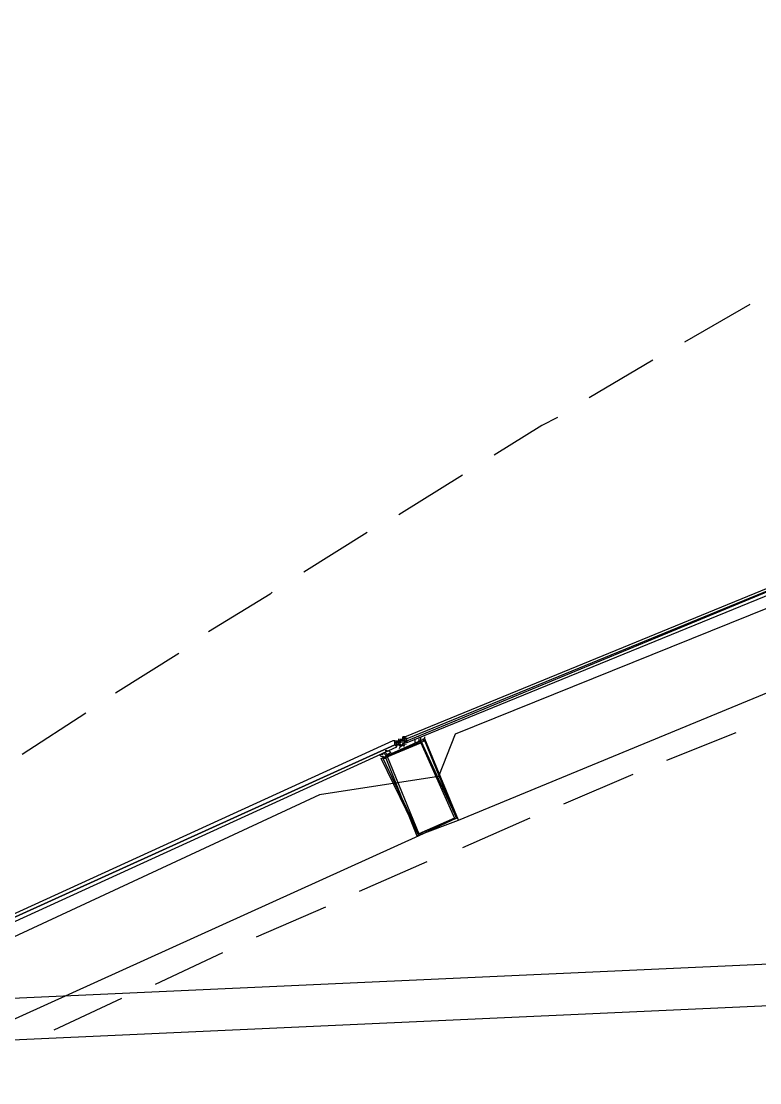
# Model space of a CAD drawing. Header units: feet. Extents: x -84 to 198, y -22 to 181.
# Drawn here: x 42.07 to 47.04, y 142.92 to 150.06 of the extents above; entities that cross this region are included whole.
import ezdxf

# ---------------------------------------------------------------- set-up
doc = ezdxf.new("R2010")
doc.units = ezdxf.units.FT
doc.layers.add('A-AREA-UNIDAD', color=30, linetype='CONTINUOUS')
doc.layers.add('A-LINEA', color=7, linetype='CONTINUOUS')

msp = doc.modelspace()

# ---------------------------------------------------------------- linework, layer by layer
at = {"layer": 'A-AREA-UNIDAD'}
msp.add_lwpolyline([(59.44, 150.2578), (56.48, 149.4222), (56.192, 149.1733), (55.68, 149.1733), (48.72, 146.7733), (48.608, 146.4889), (48.032, 146.4889), (44.992, 145.2622), (44.88, 144.9778), (44.08, 144.8533), (41.248, 143.5378), (41.2, 143.3422), (40.752, 143.3422), (37.68, 141.7778), (37.632, 141.4222), (37.04, 141.3689), (34.48, 139.2178), (34.432, 138.7733), (33.92, 138.6133), (31.872, 136.1422)], dxfattribs=at)
at = {"layer": 'A-LINEA'}
for p, q in [((46.9733, 148.1511), (46.5333, 147.8978)), ((137.2414, 147.8002), (39.8639, 143.3866)), ((46.32, 147.7778), (45.8933, 147.5244)), ((137.0738, 147.512), (40.0569, 143.1148)), ((45.04, 147.0044), (44.6133, 146.7378)), ((44.4, 146.6178), (43.9733, 146.3511)), ((45.0133, 144.6844), (48.44, 146.0978)), ((43.1333, 145.8044), (42.7067, 145.5378)), ((42.5067, 145.4044), (42.08, 145.1244)), ((44.5867, 145.2178), (44.5867, 145.2178)), ((44.5867, 145.2044), (44.5867, 145.2178)), ((44.5867, 145.2178), (44.5867, 145.2178)), ((44.5867, 145.2178), (44.6, 145.2178)), ((44.5867, 145.2178), (44.5867, 145.2044)), ((44.5867, 145.2178), (44.5867, 145.2178)), ((44.5867, 145.2044), (44.5867, 145.2178)), ((44.5867, 145.2178), (44.5867, 145.2178)), ((44.5867, 145.2178), (44.5867, 145.2178)), ((44.5867, 145.2178), (44.5867, 145.2178)), ((44.5867, 145.2178), (44.5867, 145.2178)), ((44.5867, 145.2178), (44.5867, 145.2178)), ((44.5874, 145.2048), (44.6402, 145.2288)), ((44.6, 145.2178), (44.6, 145.2178)), ((44.6, 145.2178), (44.6, 145.2178)), ((44.6, 145.2178), (44.6133, 145.2178)), ((44.6, 145.2178), (44.6133, 145.2178)), ((44.6, 145.2178), (44.6133, 145.2178)), ((44.6, 145.2178), (44.6, 145.2178)), ((44.6, 145.2178), (44.6, 145.2178)), ((44.6, 145.2178), (44.6, 145.2178)), ((44.6, 145.2178), (44.6133, 145.2178)), ((44.6, 145.2044), (44.6, 145.2178)), ((44.6, 145.2178), (44.6, 145.2178)), ((44.6, 145.2178), (44.6, 145.2178)), ((44.6, 145.2178), (44.6, 145.2178)), ((44.6, 145.2178), (44.6, 145.2178)), ((44.6, 145.2178), (44.6, 145.2178)), ((44.6, 145.2178), (44.6, 145.2178)), ((44.6, 145.2178), (44.6, 145.2178)), ((44.6, 145.2178), (44.6, 145.2178)), ((44.6, 145.2178), (44.6, 145.2178)), ((44.6, 145.2178), (44.6, 145.2044)), ((44.6, 145.2178), (44.6, 145.2178)), ((44.6, 145.2178), (44.6, 145.2178)), ((44.6, 145.2178), (44.6, 145.2178)), ((44.6, 145.2178), (44.6, 145.2044)), ((44.6, 145.2178), (44.6, 145.2044)), ((44.6, 145.2178), (44.6, 145.2044)), ((44.6, 145.2178), (44.6, 145.2044)), ((44.6, 145.2178), (44.6, 145.2178)), ((44.6, 145.2178), (44.6, 145.2178)), ((44.6, 145.2178), (44.6, 145.2178)), ((44.6, 145.2178), (44.6, 145.2178)), ((44.6109, 145.2179), (44.6645, 145.2399)), ((44.6133, 145.2178), (44.6133, 145.2311)), ((44.6133, 145.2311), (44.6133, 145.2311)), ((44.6133, 145.2311), (44.6133, 145.2178)), ((44.6133, 145.2311), (44.6133, 145.2311)), ((44.6133, 145.2311), (44.6133, 145.2311)), ((44.6133, 145.2311), (44.6133, 145.2311)), ((44.6133, 145.2178), (44.6133, 145.2178)), ((44.6133, 145.2178), (44.6133, 145.2178)), ((44.6133, 145.2178), (44.6133, 145.2178)), ((44.6133, 145.2178), (44.6133, 145.2178)), ((44.6133, 145.2178), (44.6133, 145.2178)), ((44.6133, 145.2178), (44.6133, 145.2178)), ((44.6133, 145.2178), (44.6133, 145.2178)), ((44.6133, 145.2178), (44.6133, 145.2178)), ((44.6133, 145.2178), (44.6133, 145.2178)), ((44.6133, 145.2178), (44.6133, 145.2178)), ((44.6133, 145.2178), (44.6133, 145.2178)), ((44.6133, 145.2178), (44.6133, 145.2178)), ((44.6133, 145.2178), (44.6133, 145.2178)), ((44.6133, 145.2178), (44.6133, 145.2178)), ((44.6133, 145.2178), (44.6133, 145.2178)), ((44.6133, 145.2178), (44.6133, 145.2178)), ((44.6133, 145.2178), (44.6133, 145.2178)), ((44.6133, 145.2178), (44.6133, 145.2178)), ((44.6133, 145.2178), (44.6133, 145.2178)), ((44.6133, 145.2178), (44.6133, 145.2178)), ((44.6133, 145.2178), (44.6133, 145.2178)), ((44.6133, 145.2178), (44.6133, 145.2178)), ((44.6133, 145.2178), (44.6133, 145.2178)), ((44.6133, 145.2178), (44.6133, 145.2178)), ((44.6133, 145.2178), (44.6133, 145.2178)), ((44.6133, 145.2178), (44.6133, 145.2178)), ((44.6133, 145.2178), (44.6133, 145.2178)), ((44.6133, 145.2178), (44.6133, 145.2178)), ((44.6133, 145.2178), (44.6133, 145.2178)), ((44.6133, 145.2178), (44.6133, 145.2178)), ((44.6133, 145.2178), (44.6133, 145.2178)), ((44.6133, 145.2178), (44.6133, 145.2178)), ((44.6133, 145.2178), (44.6133, 145.2178)), ((44.6133, 145.2178), (44.6133, 145.2178)), ((44.6133, 145.2178), (44.6133, 145.2178)), ((44.6133, 145.2178), (44.6133, 145.2178)), ((44.6133, 145.2178), (44.6133, 145.2178)), ((44.6133, 145.2178), (44.6133, 145.2178)), ((44.6133, 145.2178), (44.6133, 145.2178)), ((44.6133, 145.2178), (44.6133, 145.2178)), ((44.6133, 145.2178), (44.6133, 145.2178)), ((44.6133, 145.2178), (44.6133, 145.2178)), ((44.6133, 145.2178), (44.6133, 145.2178)), ((44.6133, 145.2044), (44.6133, 145.2178)), ((44.6133, 145.2178), (44.6133, 145.2178)), ((44.6133, 145.2178), (44.6133, 145.2178)), ((44.6133, 145.2178), (44.6133, 145.2178)), ((44.6133, 145.2178), (44.6133, 145.2178)), ((44.6133, 145.2178), (44.6267, 145.2178)), ((44.6133, 145.2178), (44.6133, 145.2044)), ((44.6133, 145.2178), (44.6133, 145.2178)), ((44.6133, 145.2178), (44.6133, 145.2178)), ((44.6133, 145.2178), (44.6133, 145.2178)), ((44.6133, 145.2178), (44.6133, 145.2178)), ((44.6133, 145.2178), (44.6133, 145.2178)), ((44.6133, 145.2178), (44.6133, 145.2178)), ((44.6133, 145.2178), (44.6133, 145.2178)), ((44.6133, 145.2178), (44.6133, 145.2178)), ((44.6267, 145.2311), (44.6267, 145.2311)), ((44.6267, 145.2311), (44.6267, 145.2311)), ((44.6267, 145.2311), (44.6267, 145.2311)), ((44.6267, 145.2311), (44.6267, 145.2311)), ((44.6267, 145.2311), (44.6267, 145.2311)), ((44.6267, 145.2311), (44.6267, 145.2311)), ((44.6267, 145.2311), (44.6267, 145.2311)), ((44.6267, 145.2311), (44.6267, 145.2311)), ((44.6267, 145.2311), (44.6267, 145.2311)), ((44.6267, 145.2311), (44.6267, 145.2311)), ((44.6267, 145.2311), (44.6267, 145.2178)), ((44.6267, 145.2311), (44.6267, 145.2311)), ((44.6267, 145.2311), (44.6267, 145.2311)), ((44.6267, 145.2311), (44.6267, 145.2311)), ((44.6267, 145.2178), (44.6267, 145.2311)), ((44.6267, 145.2311), (44.6267, 145.2311)), ((44.6267, 145.2311), (44.6267, 145.2311)), ((44.6267, 145.2178), (44.6267, 145.2311)), ((44.6267, 145.2311), (44.6267, 145.2311)), ((44.6267, 145.2311), (44.6267, 145.2311)), ((44.6267, 145.2311), (44.6267, 145.2311)), ((44.6267, 145.2311), (44.6267, 145.2311)), ((44.6267, 145.2311), (44.6267, 145.2311)), ((44.6267, 145.2178), (44.6267, 145.2311)), ((44.6267, 145.2311), (44.6267, 145.2311)), ((44.6267, 145.2311), (44.6267, 145.2311)), ((44.6267, 145.2178), (44.6267, 145.2311)), ((44.6267, 145.2178), (44.6267, 145.2311)), ((44.6267, 145.2311), (44.6267, 145.2311)), ((44.6267, 145.2311), (44.6267, 145.2311)), ((44.6267, 145.2311), (44.6267, 145.2311)), ((44.6267, 145.2311), (44.6267, 145.2311)), ((44.6267, 145.2311), (44.6267, 145.2311)), ((44.6267, 145.2311), (44.6267, 145.2311)), ((44.6267, 145.2311), (44.6267, 145.2311)), ((44.6267, 145.2178), (44.6267, 145.2178)), ((44.64, 145.2178), (44.6267, 145.2178)), ((44.6267, 145.2044), (44.6267, 145.2178)), ((44.6267, 145.2178), (44.6267, 145.2178)), ((44.6267, 145.2178), (44.6267, 145.2178)), ((44.64, 145.2178), (44.6267, 145.2178)), ((44.6267, 145.2178), (44.6267, 145.2178)), ((44.64, 145.2178), (44.6267, 145.2178)), ((44.6267, 145.2178), (44.6267, 145.2178)), ((44.6267, 145.2178), (44.6267, 145.2178)), ((44.6267, 145.2178), (44.6267, 145.2178)), ((44.6267, 145.2178), (44.6267, 145.2178)), ((44.6267, 145.2178), (44.6267, 145.2178)), ((44.6267, 145.2178), (44.6267, 145.2178)), ((44.6267, 145.2178), (44.6267, 145.2178)), ((44.6267, 145.2178), (44.6267, 145.2178)), ((44.6267, 145.2178), (44.6267, 145.2178)), ((44.6267, 145.2178), (44.6267, 145.2178)), ((44.6267, 145.2178), (44.6267, 145.2178)), ((44.6267, 145.2178), (44.6267, 145.2178)), ((44.6267, 145.2178), (44.6267, 145.2178)), ((44.6267, 145.2178), (44.6267, 145.2178)), ((44.64, 145.2178), (44.6267, 145.2178)), ((44.6267, 145.2178), (44.6267, 145.2178)), ((44.6267, 145.2178), (44.6267, 145.2044)), ((44.6267, 145.2178), (44.6267, 145.2178)), ((44.6267, 145.2178), (44.6267, 145.2178)), ((44.6267, 145.2178), (44.6267, 145.2178)), ((44.6267, 145.2178), (44.6267, 145.2178)), ((44.6267, 145.2044), (44.6267, 145.2178)), ((44.6267, 145.2178), (44.6267, 145.2178)), ((44.6267, 145.2178), (44.6267, 145.2178)), ((44.6267, 145.2178), (44.6267, 145.2178)), ((44.6267, 145.2178), (44.6267, 145.2178)), ((44.6267, 145.2178), (44.6267, 145.2178)), ((44.6267, 145.2178), (44.6267, 145.2178)), ((44.6267, 145.2178), (44.6267, 145.2178)), ((44.6267, 145.2178), (44.6267, 145.2178)), ((44.6267, 145.2178), (44.6267, 145.2178)), ((44.6267, 145.2178), (44.6267, 145.2178)), ((44.6267, 145.2178), (44.6267, 145.2178)), ((44.6267, 145.2178), (44.6267, 145.2178)), ((44.6267, 145.2178), (44.6267, 145.2178)), ((44.6267, 145.2178), (44.6267, 145.2044)), ((44.6267, 145.2178), (44.6267, 145.2178)), ((44.6267, 145.2178), (44.6267, 145.2178)), ((44.6267, 145.2178), (44.6267, 145.2178)), ((44.6267, 145.2178), (44.6267, 145.2178)), ((44.6267, 145.2178), (44.6267, 145.2178)), ((44.6267, 145.2178), (44.6267, 145.2178)), ((44.6267, 145.2178), (44.6267, 145.2178)), ((44.6267, 145.2178), (44.6267, 145.2178)), ((44.6533, 145.2444), (44.64, 145.2444)), ((44.64, 145.2444), (44.64, 145.2311)), ((44.64, 145.2311), (44.64, 145.2444)), ((44.64, 145.2311), (44.64, 145.2311)), ((44.64, 145.2311), (44.64, 145.2311)), ((44.64, 145.2311), (44.64, 145.2311)), ((44.64, 145.2311), (44.64, 145.2311)), ((44.64, 145.2311), (44.64, 145.2311)), ((44.64, 145.2311), (44.64, 145.2311)), ((44.64, 145.2178), (44.64, 145.2311)), ((44.64, 145.2311), (44.64, 145.2311)), ((44.64, 145.2311), (44.64, 145.2311)), ((44.64, 145.2311), (44.64, 145.2311)), ((44.64, 145.2311), (44.64, 145.2311)), ((44.6533, 145.2311), (44.64, 145.2311)), ((44.6533, 145.2311), (44.64, 145.2311)), ((44.6533, 145.2311), (44.64, 145.2311)), ((44.64, 145.2311), (44.64, 145.2311)), ((44.64, 145.2311), (44.64, 145.2311)), ((44.64, 145.2311), (44.64, 145.2311)), ((44.64, 145.2311), (44.64, 145.2311)), ((44.64, 145.2311), (44.64, 145.2311)), ((44.64, 145.2311), (44.64, 145.2311)), ((44.64, 145.2311), (44.64, 145.2311)), ((44.64, 145.2311), (44.64, 145.2311)), ((44.64, 145.2311), (44.64, 145.2311)), ((44.64, 145.2311), (44.64, 145.2311)), ((44.64, 145.2311), (44.64, 145.2311)), ((44.64, 145.2311), (44.64, 145.2178)), ((44.64, 145.2311), (44.64, 145.2311)), ((44.64, 145.2311), (44.64, 145.2311)), ((44.64, 145.2311), (44.64, 145.2311)), ((44.64, 145.2311), (44.64, 145.2311)), ((44.64, 145.2311), (44.64, 145.2311)), ((44.64, 145.2311), (44.64, 145.2311)), ((44.64, 145.2311), (44.64, 145.2311)), ((44.64, 145.2178), (44.64, 145.2178)), ((44.64, 145.2178), (44.64, 145.2178)), ((44.64, 145.2178), (44.64, 145.2178)), ((44.64, 145.2178), (44.64, 145.2178)), ((44.6533, 145.2178), (44.64, 145.2178)), ((44.64, 145.2178), (44.64, 145.2178)), ((44.64, 145.2178), (44.64, 145.2178)), ((44.64, 145.2178), (44.64, 145.2178)), ((44.64, 145.2178), (44.64, 145.2178)), ((44.64, 145.2178), (44.64, 145.2178)), ((44.6533, 145.2178), (44.64, 145.2178)), ((44.64, 145.2178), (44.64, 145.2178)), ((44.64, 145.2178), (44.64, 145.2178)), ((44.64, 145.2178), (44.64, 145.2178)), ((44.64, 145.2178), (44.64, 145.2178)), ((44.64, 145.2178), (44.64, 145.2178)), ((44.64, 145.2178), (44.64, 145.2178)), ((44.64, 145.2178), (44.64, 145.2178)), ((44.64, 145.2178), (44.64, 145.2178)), ((44.64, 145.2178), (44.64, 145.2178)), ((44.64, 145.2178), (44.64, 145.2178)), ((44.64, 145.2178), (44.64, 145.2178)), ((44.64, 145.2178), (44.64, 145.2178)), ((44.64, 145.2178), (44.64, 145.2178)), ((44.64, 145.2178), (44.64, 145.2178)), ((44.64, 145.2178), (44.64, 145.2178)), ((44.64, 145.2178), (44.64, 145.2178)), ((44.64, 145.2178), (44.64, 145.2178)), ((44.64, 145.2178), (44.64, 145.2178)), ((44.64, 145.2178), (44.64, 145.2178)), ((44.64, 145.2178), (44.64, 145.2178)), ((44.64, 145.2178), (44.64, 145.2178)), ((44.64, 145.2178), (44.64, 145.2178)), ((44.64, 145.2178), (44.64, 145.2178)), ((44.64, 145.2178), (44.64, 145.2044)), ((44.64, 145.2178), (44.64, 145.2178)), ((44.64, 145.2178), (44.64, 145.2178)), ((44.64, 145.2178), (44.64, 145.2178)), ((44.64, 145.2178), (44.64, 145.2178)), ((44.64, 145.2178), (44.64, 145.2178)), ((44.64, 145.2178), (44.64, 145.2178)), ((44.64, 145.2178), (44.64, 145.2178)), ((44.64, 145.2178), (44.64, 145.2178)), ((44.6533, 145.2444), (44.6533, 145.2444)), ((44.6533, 145.2444), (44.6533, 145.2444)), ((44.6533, 145.2444), (44.6533, 145.2311)), ((44.6533, 145.2178), (44.6533, 145.2311)), ((44.6533, 145.2311), (44.6533, 145.2311)), ((44.6533, 145.2311), (44.6533, 145.2311)), ((44.6533, 145.2311), (44.6533, 145.2311)), ((44.6533, 145.2311), (44.6533, 145.2311)), ((44.6533, 145.2311), (44.6533, 145.2311)), ((44.6533, 145.2311), (44.6533, 145.2311)), ((44.6533, 145.2311), (44.6533, 145.2311)), ((44.6533, 145.2311), (44.6533, 145.2311)), ((44.6533, 145.2311), (44.6533, 145.2311)), ((44.6533, 145.2311), (44.6533, 145.2311)), ((44.6533, 145.2311), (44.6533, 145.2311)), ((44.6533, 145.2311), (44.6533, 145.2311)), ((44.6533, 145.2311), (44.6533, 145.2311)), ((44.6533, 145.2311), (44.6533, 145.2311)), ((44.6533, 145.2311), (44.6533, 145.2311)), ((44.6533, 145.2311), (44.6533, 145.2311)), ((44.6533, 145.2311), (44.6533, 145.2311)), ((44.6533, 145.2311), (44.6533, 145.2311)), ((44.6533, 145.2311), (44.6533, 145.2311)), ((44.6533, 145.2311), (44.6533, 145.2311)), ((44.6533, 145.2311), (44.6533, 145.2178)), ((44.6533, 145.2178), (44.6533, 145.2178)), ((44.6533, 145.2178), (44.6533, 145.2178)), ((44.6533, 145.2178), (44.6533, 145.2178)), ((44.6533, 145.2178), (44.6533, 145.2178)), ((44.6533, 145.2178), (44.6533, 145.2178)), ((44.6533, 145.2178), (44.6533, 145.2178)), ((44.6533, 145.2178), (44.6533, 145.2178)), ((44.6533, 145.2178), (44.6533, 145.2178)), ((44.6533, 145.2044), (44.6533, 145.2178)), ((44.6533, 145.2178), (44.6533, 145.2178)), ((44.6533, 145.2178), (44.6533, 145.2178)), ((44.6533, 145.2178), (44.6533, 145.2178)), ((44.6533, 145.2178), (44.6533, 145.2178)), ((44.6533, 145.2178), (44.6533, 145.2178)), ((44.6533, 145.2178), (44.6533, 145.2178)), ((44.6533, 145.2178), (44.6533, 145.2178)), ((44.6533, 145.2178), (44.6533, 145.2178)), ((44.6533, 145.2178), (44.6533, 145.2178)), ((44.6533, 145.2178), (44.6533, 145.2178)), ((44.6533, 145.2178), (44.6533, 145.2178)), ((44.6533, 145.2178), (44.6533, 145.2178)), ((44.6533, 145.2178), (44.6533, 145.2178)), ((44.6533, 145.2178), (44.6667, 145.2178)), ((44.6667, 145.2178), (44.6667, 145.2178)), ((44.6667, 145.2178), (44.6667, 145.2178)), ((44.6667, 145.2178), (44.6667, 145.2178)), ((44.6667, 145.2178), (44.6667, 145.2178)), ((44.6667, 145.2178), (44.6667, 145.2044)), ((44.7333, 145.2311), (44.7333, 145.2311)), ((44.7333, 145.2311), (44.7333, 145.2311)), ((44.7467, 145.2444), (44.7467, 145.2444)), ((44.76, 145.2178), (44.76, 145.2178)), ((46.88, 145.2711), (46.4133, 145.0844)), ((44.6, 145.2044), (44.5867, 145.2044)), ((44.5867, 145.2044), (44.5867, 145.2044)), ((44.5867, 145.2044), (44.5867, 145.2044)), ((44.5867, 145.2044), (44.5867, 145.2044)), ((44.5867, 145.2044), (44.5867, 145.2044)), ((44.5867, 145.2044), (44.5867, 145.2044)), ((44.5867, 145.2044), (44.5867, 145.2044)), ((44.6, 145.2044), (44.5867, 145.2044)), ((44.5867, 145.2044), (44.5867, 145.2044)), ((44.5867, 145.2044), (44.5867, 145.2044)), ((44.5867, 145.2044), (44.6, 145.2044)), ((44.5867, 145.2044), (44.5867, 145.2044)), ((44.5867, 145.2044), (44.5867, 145.2044)), ((44.5867, 145.2044), (44.5867, 145.1911)), ((44.5867, 145.2044), (44.5867, 145.2044)), ((44.5867, 145.2044), (44.5867, 145.2044)), ((44.5867, 145.2044), (44.5867, 145.2044)), ((44.5867, 145.2044), (44.5867, 145.2044)), ((44.5867, 145.2044), (44.5867, 145.2044)), ((44.5867, 145.2044), (44.5867, 145.2044)), ((44.5867, 145.2044), (44.5867, 145.2044)), ((44.5867, 145.1911), (44.5867, 145.1911)), ((44.5867, 145.1911), (44.5867, 145.1911)), ((44.5867, 145.1911), (44.5867, 145.1911)), ((44.5867, 145.1911), (44.6, 145.1911)), ((44.5867, 145.1911), (44.5867, 145.1911)), ((44.5867, 145.1911), (44.5867, 145.1911)), ((44.5867, 145.1911), (44.5867, 145.1911)), ((44.5867, 145.1911), (44.5867, 145.1911)), ((44.6, 145.2044), (44.6, 145.2044)), ((44.6, 145.2044), (44.6, 145.2044)), ((44.6, 145.1911), (44.6, 145.2044)), ((44.6, 145.1911), (44.6, 145.2044)), ((44.6, 145.2044), (44.6, 145.2044)), ((44.6, 145.2044), (44.6, 145.2044)), ((44.6, 145.2044), (44.6, 145.2044)), ((44.6, 145.2044), (44.6, 145.2044)), ((44.6, 145.2044), (44.6, 145.2044)), ((44.6, 145.2044), (44.6, 145.2044)), ((44.6, 145.2044), (44.6, 145.2044)), ((44.6, 145.1911), (44.6, 145.2044)), ((44.6, 145.2044), (44.6, 145.2044)), ((44.6, 145.2044), (44.6, 145.2044)), ((44.6, 145.2044), (44.6, 145.2044)), ((44.6, 145.2044), (44.6, 145.2044)), ((44.6, 145.2044), (44.6, 145.2044)), ((44.6, 145.2044), (44.6, 145.2044)), ((44.6, 145.2044), (44.6, 145.2044)), ((44.6, 145.2044), (44.6, 145.2044)), ((44.6, 145.2044), (44.6, 145.2044)), ((44.6, 145.2044), (44.6, 145.2044)), ((44.6, 145.1911), (44.6, 145.1911)), ((44.6, 145.1778), (44.6, 145.1911)), ((44.6, 145.1911), (44.6, 145.1911)), ((44.6, 145.1911), (44.6, 145.1911)), ((44.6, 145.1911), (44.6, 145.1911)), ((44.6, 145.1911), (44.6, 145.1911)), ((44.6, 145.1911), (44.6, 145.1911)), ((44.6, 145.1911), (44.6, 145.1911)), ((44.6, 145.1911), (44.6, 145.1911)), ((44.6, 145.1911), (44.6, 145.1911)), ((44.6, 145.1911), (44.6133, 145.1911)), ((44.6, 145.1911), (44.6, 145.1911)), ((44.6, 145.1911), (44.6, 145.1911)), ((44.6, 145.1911), (44.6, 145.1911)), ((44.6, 145.1911), (44.6, 145.1911)), ((44.6, 145.1911), (44.6, 145.1911)), ((44.6, 145.1911), (44.6, 145.1911)), ((44.6, 145.1911), (44.6, 145.1911)), ((44.6, 145.1911), (44.6, 145.1911)), ((44.6, 145.1911), (44.6, 145.1911)), ((44.6, 145.1911), (44.6, 145.1911)), ((44.6133, 145.1911), (44.6, 145.1911)), ((44.6, 145.1778), (44.6, 145.1778)), ((44.6, 145.1778), (44.6, 145.1778)), ((44.6, 145.1778), (44.6, 145.1778)), ((44.6, 145.1778), (44.6, 145.1778)), ((44.6, 145.1778), (44.6, 145.1778)), ((44.6, 145.1778), (44.6, 145.1778)), ((44.6, 145.1778), (44.6, 145.1778)), ((44.6, 145.1778), (44.6, 145.1778)), ((44.6, 145.1778), (44.6, 145.1778)), ((44.6, 145.1778), (44.6, 145.1778)), ((44.6, 145.1778), (44.6, 145.1778)), ((44.6, 145.1778), (44.6, 145.1778)), ((44.6133, 145.2044), (44.6133, 145.2044)), ((44.6133, 145.2044), (44.6133, 145.2044)), ((44.6133, 145.2044), (44.6267, 145.2044)), ((44.6133, 145.1911), (44.6133, 145.2044)), ((44.6133, 145.2044), (44.6133, 145.2044)), ((44.6133, 145.2044), (44.6133, 145.2044)), ((44.6133, 145.2044), (44.6133, 145.2044)), ((44.6133, 145.2044), (44.6133, 145.2044)), ((44.6133, 145.2044), (44.6133, 145.2044)), ((44.6133, 145.2044), (44.6133, 145.2044)), ((44.6133, 145.2044), (44.6133, 145.2044)), ((44.6133, 145.2044), (44.6133, 145.2044)), ((44.6133, 145.2044), (44.6133, 145.1911)), ((44.6133, 145.2044), (44.6133, 145.1911)), ((44.6133, 145.2044), (44.6133, 145.1911)), ((44.6267, 145.2044), (44.6133, 145.2044)), ((44.6133, 145.2044), (44.6133, 145.2044)), ((44.6133, 145.2044), (44.6133, 145.2044)), ((44.6133, 145.2044), (44.6133, 145.2044)), ((44.6133, 145.2044), (44.6133, 145.2044)), ((44.6133, 145.2044), (44.6133, 145.2044)), ((44.6133, 145.2044), (44.6133, 145.2044)), ((44.6133, 145.2044), (44.6133, 145.2044)), ((44.6133, 145.2044), (44.6133, 145.2044)), ((44.6133, 145.2044), (44.6133, 145.2044)), ((44.6133, 145.2044), (44.6133, 145.2044)), ((44.6133, 145.2044), (44.6133, 145.2044)), ((44.6133, 145.2044), (44.6133, 145.2044)), ((44.6133, 145.2044), (44.6133, 145.2044)), ((44.6133, 145.2044), (44.6133, 145.2044)), ((44.6133, 145.2044), (44.6133, 145.2044)), ((44.6133, 145.2044), (44.6133, 145.2044)), ((44.6133, 145.2044), (44.6133, 145.2044)), ((44.6133, 145.2044), (44.6133, 145.2044)), ((44.6133, 145.2044), (44.6133, 145.2044)), ((44.6133, 145.2044), (44.6133, 145.2044)), ((44.6133, 145.2044), (44.6133, 145.2044)), ((44.6133, 145.2044), (44.6133, 145.2044)), ((44.6133, 145.2044), (44.6133, 145.2044)), ((44.6133, 145.2044), (44.6133, 145.2044)), ((44.6133, 145.2044), (44.6133, 145.2044)), ((44.6133, 145.2044), (44.6133, 145.2044)), ((44.6133, 145.2044), (44.6133, 145.2044)), ((44.6133, 145.2044), (44.6133, 145.2044)), ((44.6133, 145.2044), (44.6133, 145.2044)), ((44.6133, 145.2044), (44.6133, 145.2044)), ((44.6133, 145.2044), (44.6133, 145.2044)), ((44.6133, 145.2044), (44.6133, 145.2044)), ((44.6133, 145.2044), (44.6133, 145.2044)), ((44.6267, 145.1911), (44.6133, 145.1911)), ((44.6133, 145.1911), (44.6133, 145.1911)), ((44.6133, 145.1911), (44.6133, 145.1911)), ((44.6133, 145.1911), (44.6133, 145.1911)), ((44.6133, 145.1911), (44.6133, 145.1911)), ((44.6133, 145.1911), (44.6133, 145.1911)), ((44.6133, 145.1911), (44.6133, 145.1911)), ((44.6133, 145.1911), (44.6133, 145.1911)), ((44.6267, 145.2044), (44.6267, 145.2044)), ((44.6267, 145.2044), (44.6267, 145.2044)), ((44.6267, 145.2044), (44.6267, 145.2044)), ((44.6267, 145.2044), (44.6267, 145.2044)), ((44.6267, 145.2044), (44.6267, 145.2044)), ((44.6267, 145.2044), (44.6267, 145.2044)), ((44.6267, 145.2044), (44.6267, 145.2044)), ((44.6267, 145.2044), (44.6267, 145.2044)), ((44.6267, 145.2044), (44.6267, 145.2044)), ((44.6267, 145.2044), (44.6267, 145.2044)), ((44.6267, 145.2044), (44.6267, 145.2044)), ((44.6267, 145.2044), (44.6267, 145.2044)), ((44.6267, 145.2044), (44.6267, 145.2044)), ((44.6267, 145.2044), (44.6267, 145.2044)), ((44.6267, 145.2044), (44.6267, 145.2044)), ((44.6267, 145.2044), (44.6267, 145.2044)), ((44.6267, 145.2044), (44.6267, 145.2044)), ((44.6267, 145.2044), (44.6267, 145.2044)), ((44.6267, 145.2044), (44.6267, 145.2044)), ((44.6267, 145.2044), (44.6267, 145.2044)), ((44.6267, 145.2044), (44.6267, 145.2044)), ((44.6267, 145.2044), (44.6267, 145.2044)), ((44.6267, 145.2044), (44.6267, 145.2044)), ((44.6267, 145.2044), (44.6267, 145.2044)), ((44.6267, 145.2044), (44.6267, 145.2044)), ((44.6267, 145.2044), (44.6267, 145.2044)), ((44.6267, 145.2044), (44.6267, 145.2044)), ((44.6267, 145.2044), (44.6267, 145.2044)), ((44.6267, 145.2044), (44.6267, 145.2044)), ((44.6267, 145.2044), (44.6267, 145.2044)), ((44.6267, 145.2044), (44.6267, 145.2044)), ((44.6267, 145.2044), (44.6267, 145.2044)), ((44.6267, 145.2044), (44.6267, 145.2044)), ((44.6267, 145.1911), (44.6267, 145.1911)), ((44.6267, 145.1778), (44.6267, 145.1778)), ((44.6267, 145.1778), (44.6267, 145.1778)), ((44.64, 145.2044), (44.64, 145.2044)), ((44.64, 145.2044), (44.64, 145.2044)), ((44.64, 145.2044), (44.64, 145.2044)), ((44.64, 145.2044), (44.64, 145.2044)), ((44.64, 145.2044), (44.64, 145.2044)), ((44.64, 145.2044), (44.64, 145.2044)), ((44.64, 145.2044), (44.64, 145.2044)), ((44.64, 145.2044), (44.64, 145.2044)), ((44.64, 145.2044), (44.64, 145.2044)), ((44.64, 145.2044), (44.64, 145.2044)), ((44.64, 145.2044), (44.64, 145.2044)), ((44.64, 145.2044), (44.64, 145.2044)), ((44.64, 145.2044), (44.64, 145.2044)), ((44.64, 145.2044), (44.64, 145.2044)), ((44.64, 145.1911), (44.64, 145.1911)), ((44.64, 145.1911), (44.64, 145.1911)), ((44.6533, 145.2044), (44.6533, 145.2044)), ((44.6533, 145.2044), (44.6533, 145.2044)), ((44.6533, 145.1911), (44.6533, 145.1911)), ((44.6667, 145.2044), (44.6667, 145.2044)), ((44.6667, 145.2044), (44.6667, 145.2044)), ((44.6667, 145.2044), (44.6667, 145.2044)), ((44.6667, 145.2044), (44.6667, 145.2044)), ((44.6667, 145.2044), (44.6667, 145.2044)), ((44.6667, 145.2044), (44.6667, 145.2044)), ((44.6667, 145.2044), (44.6667, 145.2044)), ((44.6667, 145.2044), (44.6667, 145.2044)), ((44.6667, 145.2044), (44.6667, 145.2044)), ((44.6667, 145.2044), (44.6667, 145.2044)), ((44.52, 145.0978), (44.5067, 145.1111)), ((44.52, 145.1378), (44.52, 145.1378)), ((46.1867, 144.9911), (45.72, 144.7911)), ((45.4933, 144.6978), (45.04, 144.4978)), ((44.7467, 144.5778), (41.36, 143.0444)), ((44.8, 144.4044), (44.3467, 144.2044)), ((44.12, 144.0978), (43.6533, 143.8978)), ((43.4267, 143.7911), (42.9733, 143.5778)), ((42.7467, 143.4844), (42.2933, 143.2711))]:
    msp.add_line(p, q, dxfattribs=at)
for points in [[(45.68, 147.3911), (45.5733, 147.3378), (45.2533, 147.1378)], [(44.6533, 145.2444), (48.2933, 146.7378), (48.3067, 146.7378), (48.3067, 146.7244), (44.6667, 145.2311), (44.6533, 145.2311), (44.6533, 145.2444)], [(44.6667, 145.2178), (48.3067, 146.7244), (48.32, 146.7111), (48.32, 146.6978), (44.6667, 145.2044), (44.6667, 145.2178)], [(43.76, 146.2178), (43.7467, 146.2044), (43.3333, 145.9511)], [(44.5733, 145.2178), (40.9867, 143.5778), (41, 143.5644), (44.5867, 145.1911), (44.5867, 145.2178), (44.5733, 145.2178)], [(45, 144.6978), (44.7467, 144.5778), (44.4933, 145.0978), (44.76, 145.2178), (45, 144.6978)], [(44.7333, 144.5778), (45.0133, 144.6844), (44.7867, 145.2311), (44.52, 145.1111), (44.7333, 144.5778)], [(44.7467, 144.5911), (45, 144.6978), (44.7867, 145.2178), (44.5333, 145.1111), (44.7467, 144.5911)], [(44.6, 145.1778), (44.5867, 145.1911), (44.5867, 145.2044), (44.5867, 145.2178), (44.5733, 145.2178)], [(44.5867, 145.2178), (44.5867, 145.2044), (44.5867, 145.2178), (44.5867, 145.2044)], [(44.6, 145.2178), (44.6133, 145.2178), (44.6267, 145.2044)], [(44.6, 145.2178), (44.6133, 145.2044), (44.6133, 145.1911), (44.6267, 145.1778)], [(44.6133, 145.2311), (44.6133, 145.2178), (44.6133, 145.2044), (44.6133, 145.2044)], [(44.6267, 145.2311), (44.6267, 145.2311), (44.6267, 145.2178), (44.6133, 145.2044)], [(44.6267, 145.2311), (44.6267, 145.2311), (44.6267, 145.2178), (44.6133, 145.2044)], [(44.6133, 145.2178), (44.6133, 145.2044), (44.6133, 145.2178), (44.6133, 145.2044)], [(44.6267, 145.2311), (44.64, 145.2178), (44.64, 145.2044), (44.64, 145.1911), (44.6533, 145.1911)], [(44.6533, 145.2311), (44.64, 145.2311), (44.6533, 145.2311), (44.64, 145.2444)], [(44.64, 145.2311), (44.64, 145.2311), (44.64, 145.2311), (44.64, 145.2178), (44.64, 145.2178)], [(44.6533, 145.2311), (44.64, 145.2311), (44.6533, 145.2311), (44.64, 145.2311)], [(44.6667, 145.2044), (44.6533, 145.2178), (44.6667, 145.2178), (44.6667, 145.2311), (44.6533, 145.2311), (44.6533, 145.2444)], [(44.6533, 145.2178), (44.6533, 145.2044), (44.6533, 145.2178)], [(44.72, 145.2311), (44.72, 145.2311), (44.72, 145.2311), (44.72, 145.2044), (44.72, 145.2044)], [(44.7333, 145.2044), (44.7467, 145.2178), (44.7467, 145.2178), (44.7467, 145.2178), (44.7467, 145.2178), (44.7467, 145.2044), (44.7467, 145.2044)], [(44.7467, 145.2444), (44.7467, 145.2444), (44.7467, 145.2444), (44.7467, 145.2444)], [(44.7467, 145.2311), (44.7467, 145.2311), (44.7467, 145.2311), (44.7467, 145.2178), (44.7467, 145.2178), (44.76, 145.2178), (44.76, 145.2178)], [(44.7467, 145.2178), (44.7467, 145.2178), (44.7467, 145.2178), (44.7467, 145.2178), (44.76, 145.2178)], [(44.76, 145.2444), (44.76, 145.2444), (44.76, 145.2444)], [(44.76, 145.2044), (44.76, 145.2178), (44.76, 145.2178), (44.76, 145.2178), (44.76, 145.2178), (44.76, 145.2178), (44.76, 145.2311), (44.76, 145.2311), (44.76, 145.2444), (44.76, 145.2444)], [(44.7733, 145.2444), (44.7733, 145.2444), (44.7733, 145.2444)], [(44.7733, 145.2311), (44.7733, 145.2311), (44.7867, 145.2311), (44.7867, 145.2311), (44.7867, 145.2444), (44.7867, 145.2444)], [(44.7733, 145.2178), (44.7733, 145.2178), (44.7733, 145.2178), (44.7733, 145.2178), (44.7733, 145.2178), (44.7733, 145.2178), (44.7867, 145.2178), (44.7733, 145.2178), (44.7733, 145.2178), (44.7733, 145.2178)], [(44.5867, 145.1911), (41, 143.5644), (41, 143.5511), (41, 143.5378), (41.0133, 143.5378), (44.6, 145.1778), (44.5867, 145.1911)], [(44.9867, 144.6978), (44.7467, 144.5911), (44.5067, 145.0978), (44.76, 145.2044), (44.9867, 144.6978)], [(44.5333, 145.1511), (44.5333, 145.1511), (44.5467, 145.1511), (44.5467, 145.1511), (44.56, 145.1378), (44.56, 145.1378), (44.5333, 145.1244), (44.5333, 145.1244), (44.5333, 145.1244), (44.5333, 145.1244), (44.5467, 145.1244), (44.5333, 145.1111), (44.5333, 145.1111), (44.5333, 145.1111), (44.52, 145.1111), (44.5333, 145.1111), (44.52, 145.1244), (44.52, 145.1244), (44.52, 145.1244), (44.52, 145.1244), (44.5067, 145.1378), (44.5067, 145.1378), (44.5067, 145.1378)], [(44.5333, 145.1511), (44.52, 145.1511), (44.52, 145.1511)], [(44.6, 145.2044), (44.6133, 145.2044), (44.6267, 145.2044)], [(44.6515, 145.1795), (44.6256, 145.1895), (44.6147, 145.1639)], [(44.6647, 145.1931), (44.6385, 145.2027), (44.6281, 145.1769)], [(44.52, 145.1378), (44.52, 145.1378), (44.52, 145.1378), (44.52, 145.1378), (44.5333, 145.1244), (44.5333, 145.1244), (44.52, 145.1111), (44.52, 145.1111), (44.52, 145.1111), (44.52, 145.1111), (44.52, 145.1111), (44.52, 145.0978), (44.52, 145.0978), (44.5067, 145.0978), (44.5067, 145.0978), (44.5067, 145.1111), (44.5067, 145.1111), (44.5067, 145.1111), (44.4933, 145.1111), (44.4933, 145.1111), (44.48, 145.1244), (44.48, 145.1244)], [(44.5067, 145.1244), (44.4933, 145.1244), (44.4933, 145.1244)], [(44.5067, 145.1378), (44.5067, 145.1378), (44.5067, 145.1378)], [(44.52, 145.1111), (44.52, 145.1111), (44.52, 145.1111), (44.52, 145.1111)], [(44.5333, 145.1244), (44.5333, 145.1244), (44.5333, 145.1244), (44.5333, 145.1244), (44.5333, 145.1111)]]:
    msp.add_lwpolyline(points, dxfattribs=at)
msp.add_lwpolyline([(44.7733, 145.2178), (44.7733, 145.2178), (44.7733, 145.2178), (44.7733, 145.2178)], close=True, dxfattribs=at)

doc.saveas('drawing.dxf')
